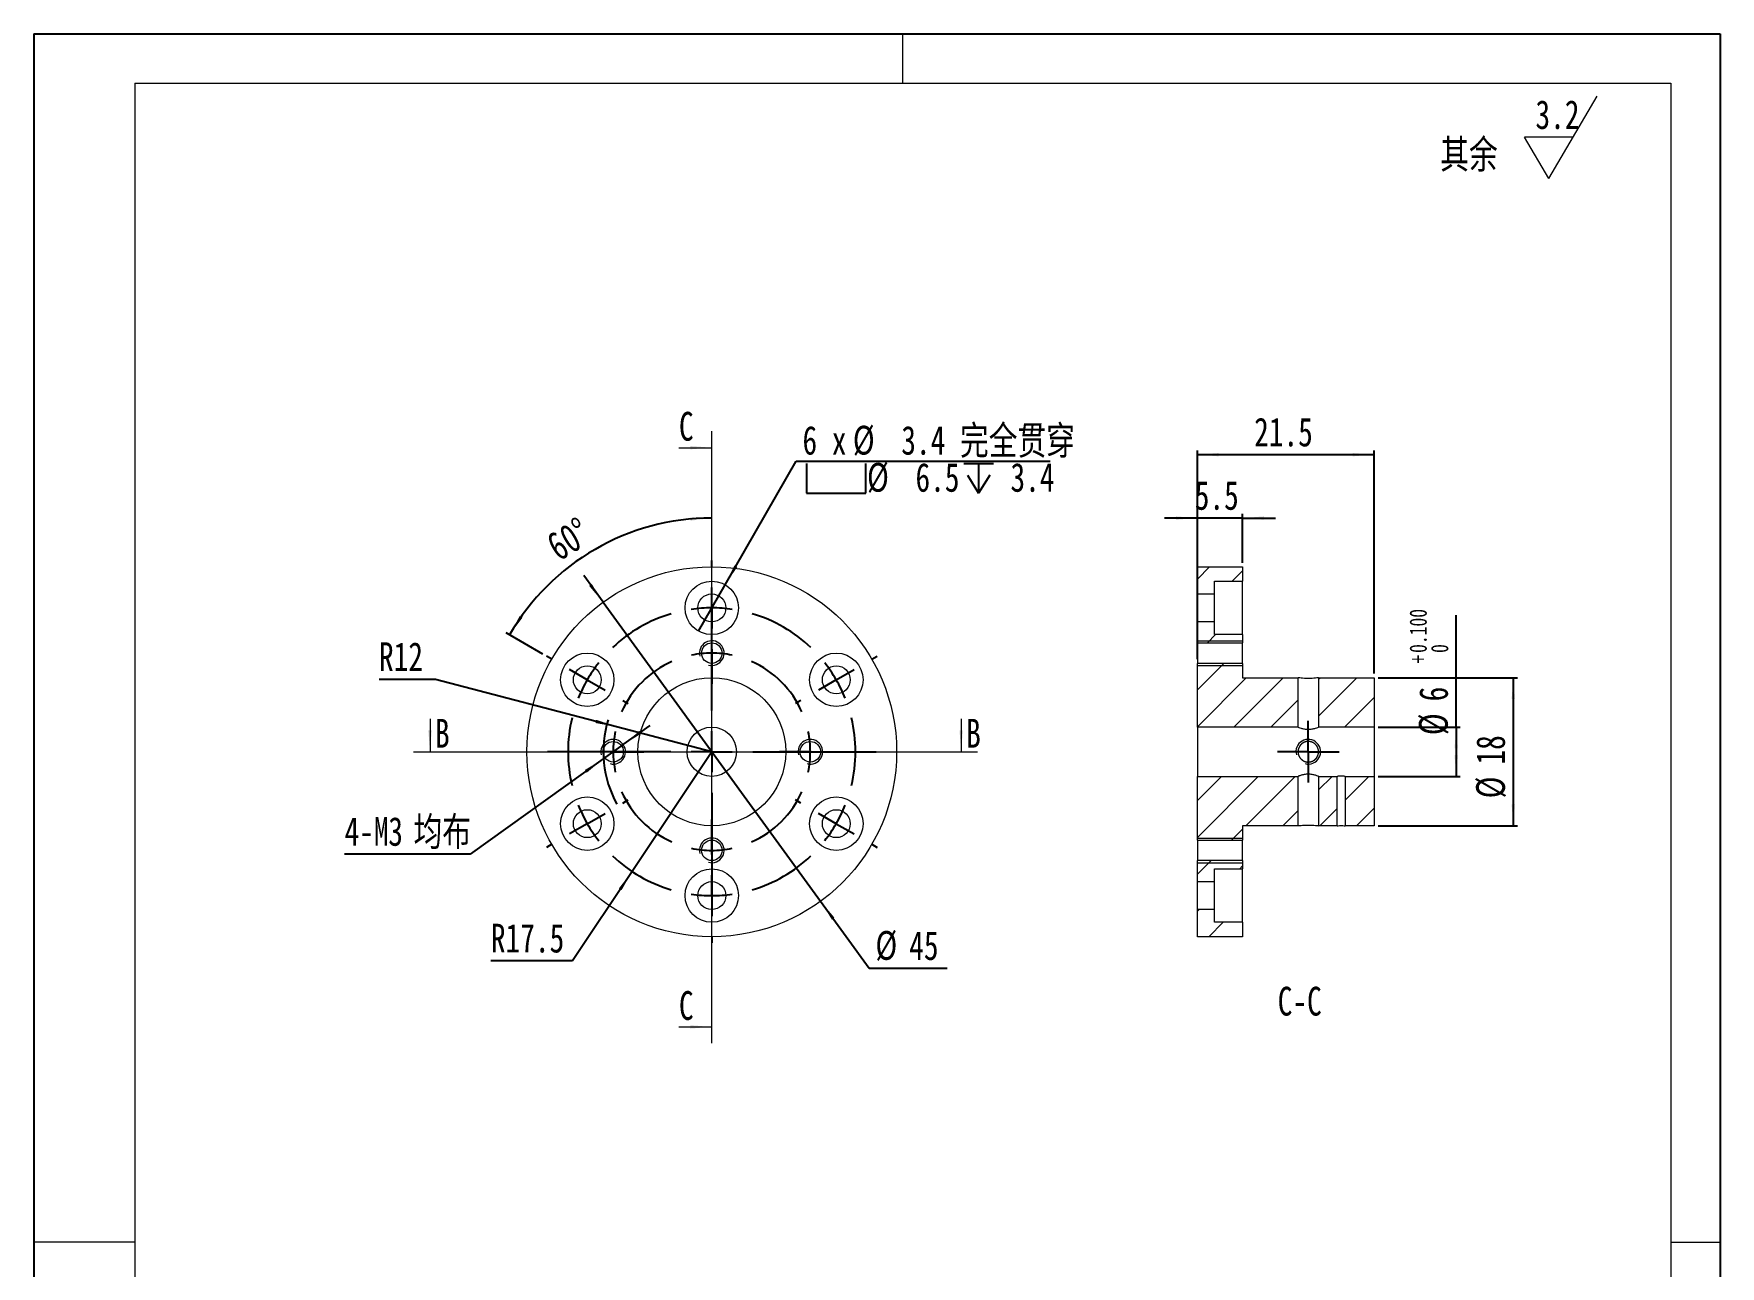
# Model space of a CAD drawing. Header units: millimetres. Extents: x 2 to 208, y 2 to 296.
# Drawn here: x 2.5 to 207.8, y 145.9 to 295.8 of the extents above; entities that cross this region are included whole.
import ezdxf

# ---------------------------------------------------------------- set-up
doc = ezdxf.new("R2010")
doc.units = ezdxf.units.MM
doc.linetypes.add('SLD-实线', pattern=[0])
doc.layers.add('图框', color=7, linetype='SLD-实线')
doc.layers.add('标注层', color=96, linetype='SLD-实线')
doc.layers.add('粗实线', color=7, linetype='SLD-实线', lineweight=15)
doc.styles.add('SLDTEXTSTYLE0', font='HYSWLONGFANGSONG.TTF', dxfattribs={"bigfont": 'bigfont'})
doc.styles.add('SLDTEXTSTYLE3', font='HYSWLONGFANGSONG.TTF')
doc.dimstyles.new('SLDDIMSTYLE0', dxfattribs={"dimtxt": 3.5, "dimasz": 2.6, "dimexe": 0, "dimexo": 0.0625, "dimgap": 0.875, "dimtad": 1, "dimdec": 4, "dimzin": 12, "dimdsep": 46, "dimtxsty": 'SLDTEXTSTYLE3', "dimsah": 1, "dimcen": 0.09, "dimazin": 3, "dimtfac": 1, "dimtofl": 0, "dimtmove": 0, "dimatfit": 3, "dimfxl": 0, "dimfrac": 2, "dimtolj": 1, "dimtzin": 12, "dimarcsym": 0})
doc.dimstyles.new('SLDDIMSTYLE1', dxfattribs={"dimtxt": 3.5, "dimasz": 2.6, "dimexe": 0, "dimexo": 0.0625, "dimgap": 0.875, "dimtad": 0, "dimtih": 1, "dimtoh": 1, "dimdec": 0, "dimrnd": 1e-09, "dimzin": 12, "dimdsep": 46, "dimtxsty": 'SLDTEXTSTYLE3', "dimblk1": 'NONE', "dimsah": 1, "dimcen": 0, "dimadec": 0, "dimazin": 3, "dimtfac": 1, "dimtdec": 3, "dimtmove": 0, "dimatfit": 3, "dimldrblk": 'NONE', "dimfxl": 0, "dimfrac": 2, "dimtolj": 1, "dimtzin": 12, "dimarcsym": 0})
doc.dimstyles.new('SLDDIMSTYLE2', dxfattribs={"dimtxt": 3.5, "dimasz": 2.6, "dimexe": 0, "dimexo": 0.0625, "dimgap": 0.875, "dimtad": 0, "dimtih": 1, "dimtoh": 1, "dimdec": 3, "dimrnd": 1e-09, "dimzin": 12, "dimdsep": 46, "dimtxsty": 'SLDTEXTSTYLE3', "dimsah": 1, "dimcen": 0, "dimadec": 0, "dimazin": 3, "dimtfac": 1, "dimtdec": 3, "dimtmove": 0, "dimatfit": 3, "dimfxl": 0, "dimfrac": 2, "dimtolj": 1, "dimtzin": 12, "dimarcsym": 0})
doc.dimstyles.new('SLDDIMSTYLE3', dxfattribs={"dimtxt": 3.5, "dimasz": 2.6, "dimexe": 0, "dimexo": 0.0625, "dimgap": 0.875, "dimtad": 0, "dimtih": 1, "dimtoh": 1, "dimdec": 3, "dimrnd": 1e-09, "dimzin": 12, "dimdsep": 46, "dimtxsty": 'SLDTEXTSTYLE3', "dimsah": 1, "dimcen": 0, "dimadec": 0, "dimazin": 3, "dimtfac": 1, "dimtdec": 3, "dimtofl": 0, "dimtmove": 0, "dimatfit": 3, "dimfxl": 0, "dimfrac": 2, "dimtolj": 1, "dimtzin": 12, "dimarcsym": 0})
doc.dimstyles.new('SLDDIMSTYLE4', dxfattribs={"dimtxt": 3.5, "dimasz": 2.6, "dimexe": 0, "dimexo": 0.0625, "dimgap": 0.875, "dimtad": 0, "dimtih": 1, "dimtoh": 1, "dimdec": 3, "dimrnd": 1e-09, "dimzin": 12, "dimdsep": 46, "dimtxsty": 'SLDTEXTSTYLE3', "dimsah": 1, "dimcen": 0, "dimadec": 0, "dimazin": 3, "dimtfac": 1, "dimtdec": 3, "dimtmove": 0, "dimatfit": 3, "dimfxl": 0, "dimfrac": 2, "dimtolj": 1, "dimtzin": 12, "dimarcsym": 0})
doc.dimstyles.new('SLDDIMSTYLE5', dxfattribs={"dimtxt": 3.5, "dimasz": 2.6, "dimexe": 0, "dimexo": 0.0625, "dimgap": 0.875, "dimtad": 1, "dimdec": 3, "dimrnd": 1e-09, "dimzin": 12, "dimdsep": 46, "dimtxsty": 'SLDTEXTSTYLE3', "dimsah": 1, "dimcen": 0.09, "dimadec": 0, "dimazin": 3, "dimtfac": 1, "dimtdec": 3, "dimtmove": 0, "dimatfit": 0, "dimfxl": 0, "dimfrac": 2, "dimtolj": 1, "dimtzin": 12, "dimarcsym": 0})
doc.dimstyles.new('SLDDIMSTYLE6', dxfattribs={"dimtxt": 3.5, "dimasz": 2.6, "dimexe": 0, "dimexo": 0.0625, "dimgap": 0.875, "dimtad": 1, "dimdec": 3, "dimrnd": 1e-09, "dimzin": 12, "dimdsep": 46, "dimtxsty": 'SLDTEXTSTYLE3', "dimsah": 1, "dimcen": 0.09, "dimadec": 0, "dimazin": 3, "dimtfac": 1, "dimtdec": 3, "dimtofl": 0, "dimtmove": 0, "dimatfit": 3, "dimfxl": 0, "dimfrac": 2, "dimtolj": 1, "dimtzin": 12, "dimarcsym": 0})
doc.dimstyles.new('SLDDIMSTYLE7', dxfattribs={"dimtxt": 3.5, "dimasz": 2.6, "dimexe": 0, "dimexo": 0.0625, "dimgap": 0.875, "dimtad": 1, "dimdec": 3, "dimrnd": 1e-09, "dimzin": 12, "dimdsep": 46, "dimtxsty": 'SLDTEXTSTYLE3', "dimsah": 1, "dimcen": 0.09, "dimadec": 0, "dimazin": 3, "dimtol": 1, "dimtp": 0.1, "dimtfac": 1, "dimtdec": 3, "dimtmove": 0, "dimatfit": 0, "dimfxl": 0, "dimfrac": 2, "dimtolj": 1, "dimtzin": 0, "dimarcsym": 0})

# ---------------------------------------------------------------- blocks, each defined once
blk = doc.blocks.new('SW_SFSYMBOL_0')
at = {"color": 0, "linetype": 'SLD-实线', "lineweight": 0}
for p, q in [((1.62, -5), (7.52, 5)), ((1.62, -5), (-1.33, 0)), ((4.57, 0), (-1.33, 0))]:
    blk.add_line(p, q, dxfattribs=at)
at = {"color": 0, "linetype": 'Continuous', "lineweight": 0, "insert": (0, 4.51), "char_height": 3.5, "attachment_point": 1, "style": 'SLDTEXTSTYLE3'}
blk.add_mtext('3.2', dxfattribs=at)
blk = doc.blocks.new('_D')
at = {"layer": '标注层'}
blk.add_line((64.47, 220.33), (59.99, 222.91), dxfattribs=at)
blk.add_arc((85.04, 208.45), 28.43, 90, 150, dxfattribs=at)
for points in [[(85.04, 236.88), (82.43, 236.96), (82.45, 236.56)], [(60.42, 222.66), (61.99, 224.75), (61.65, 224.96)]]:
    blk.add_solid(points, dxfattribs=at)
at = {"layer": '标注层', "insert": (64.59, 234.55, 0.1), "char_height": 3.5, "attachment_point": 1, "rotation": 31.4499, "style": 'SLDTEXTSTYLE3'}
blk.add_mtext('60°', dxfattribs=at)
blk = doc.blocks.new('SW_SYMBOL_HOLE_SPOT')
at = {"layer": '标注层', "color": 0}
for p, q in [((0, 875), (0, 75)), ((1600, 75), (1600, 875)), ((0, 75), (1600, 75))]:
    blk.add_line(p, q, dxfattribs=at)
blk = doc.blocks.new('SW_SYMBOL_HOLE_DEPTH')
at = {"layer": '标注层', "color": 0}
for p, q in [((0, 875), (800, 875)), ((100, 555), (400, 75)), ((400, 875), (400, 75)), ((700, 555), (400, 75))]:
    blk.add_line(p, q, dxfattribs=at)
blk = doc.blocks.new('_D_1')
at = {"layer": '标注层'}
for p, q in [((86.66, 228.77), (95.33, 243.8)), ((95.33, 243.8), (126.23, 243.8)), ((83.42, 223.13), (86.66, 228.77))]:
    blk.add_line(p, q, dxfattribs=at)
blk.add_solid([(86.66, 228.77), (88.14, 230.92), (87.79, 231.12)], dxfattribs=at)
at = {"layer": '标注层', "xscale": 0.004511737089201878, "yscale": 0.004511737089201878, "zscale": 0.004511737089201878}
for name, p in [('SW_SYMBOL_HOLE_SPOT', (96.57, 239.58)), ('SW_SYMBOL_HOLE_DEPTH', (115.71, 239.58))]:
    blk.add_blockref(name, p, dxfattribs=at)
at = {"layer": '标注层', "char_height": 3.5, "attachment_point": 1}
for s, insert, style in [(' 3.4 \\M+18AAE\\M+19153贯\\M+190FA', (106.32, 248.09, -10.65), 'SLDTEXTSTYLE0'), ('6 x ', (96.08, 248.09, -10.65), 'SLDTEXTSTYLE3'), ('%%c', (102.21, 248.11, -10.65), 'SLDTEXTSTYLE3'), ('%%c', (103.94, 243.59, -10.65), 'SLDTEXTSTYLE3'), (' 6.5 ', (108.05, 243.58, -10.65), 'SLDTEXTSTYLE3'), (' 3.4', (119.61, 243.58, -10.65), 'SLDTEXTSTYLE3')]:
    blk.add_mtext(s, dxfattribs=dict(at, insert=insert, style=style))
blk = doc.blocks.new('_NONE')
blk = doc.blocks.new('_D_2')
at = {"layer": '标注层'}
for p, q in [((74.26, 209.32), (77.52, 211.65)), ((71.82, 207.58), (55.61, 195.99)), ((74.26, 209.32), (71.82, 207.58)), ((55.61, 195.99), (40.34, 195.99))]:
    blk.add_line(p, q, dxfattribs=at)
for points in [[(74.26, 209.32), (76.49, 210.67), (76.26, 211)], [(71.82, 207.58), (69.59, 206.23), (69.82, 205.9)]]:
    blk.add_solid(points, dxfattribs=at)
at = {"layer": '标注层', "char_height": 3.5, "attachment_point": 1}
for s, insert, style in [('4-M', (40.34, 200.51, -10.65), 'SLDTEXTSTYLE3'), ('3', (45.66, 200.51, -10.65), 'SLDTEXTSTYLE3'), ('\\M+18BCF\\M+1957A', (48.73, 200.51, -10.65), 'SLDTEXTSTYLE0')]:
    blk.add_mtext(s, dxfattribs=dict(at, insert=insert, style=style))
blk = doc.blocks.new('_D_3')
at = {"layer": '标注层'}
for p, q in [((51.42, 217.25), (44.53, 217.25)), ((73.43, 211.49), (51.42, 217.25)), ((85.04, 208.45), (73.43, 211.49))]:
    blk.add_line(p, q, dxfattribs=at)
blk.add_arc((85.04, 208.45), 13.2, 162.9407, 208.8457, dxfattribs=at)
blk.add_solid([(73.43, 211.49), (70.97, 212.34), (70.87, 211.95)], dxfattribs=at)
at = {"layer": '标注层', "insert": (44.53, 221.77, -10.65), "char_height": 3.5, "attachment_point": 1, "style": 'SLDTEXTSTYLE3'}
blk.add_mtext('R12', dxfattribs=at)
blk = doc.blocks.new('_D_4')
at = {"layer": '标注层'}
for p, q in [((85.04, 208.45), (75.34, 193.89)), ((75.34, 193.89), (68.09, 183.02)), ((68.09, 183.02), (58.15, 183.02))]:
    blk.add_line(p, q, dxfattribs=at)
blk.add_solid([(75.34, 193.89), (73.73, 191.83), (74.06, 191.61)], dxfattribs=at)
at = {"layer": '标注层', "insert": (58.15, 187.53, -10.65), "char_height": 3.5, "attachment_point": 1, "style": 'SLDTEXTSTYLE3'}
blk.add_mtext('R17.5', dxfattribs=at)
blk = doc.blocks.new('_D_5')
at = {"layer": '标注层'}
for p, q in [((71.8, 226.64), (69.45, 229.88)), ((71.8, 226.64), (98.28, 190.26)), ((98.28, 190.26), (104.21, 182.11)), ((104.21, 182.11), (113.68, 182.11))]:
    blk.add_line(p, q, dxfattribs=at)
for points in [[(71.8, 226.64), (70.43, 228.86), (70.11, 228.63)], [(98.28, 190.26), (99.65, 188.04), (99.97, 188.27)]]:
    blk.add_solid(points, dxfattribs=at)
at = {"layer": '标注层', "char_height": 3.5, "attachment_point": 1, "style": 'SLDTEXTSTYLE3'}
for s, insert in [('%%c', (104.96, 186.64, -10.65)), ('45', (109.07, 186.62, -10.65))]:
    blk.add_mtext(s, dxfattribs=dict(at, insert=insert))
blk = doc.blocks.new('SW_CENTERMARKSYMBOL_0')
at = {"layer": '标注层', "color": 0}
for p, q in [((-15.16, 13.75), (-15.16, 14.5)), ((-15.16, -3.75), (-15.16, 11.25)), ((-15.16, 8.75), (-15.16, 11.25)), ((-15.16, 8.75), (-15.16, 6.25)), ((-15.16, 5.75), (-15.16, 7)), ((-15.16, 3.25), (-15.16, 5.75)), ((-34.64, 2.5), (-35.29, 2.88)), ((-15.16, 3.75), (-15.16, 3)), ((-15.16, 3.25), (-15.16, 0.75)), ((4.33, 2.5), (4.98, 2.88)), ((-30.31, 0), (-32.48, 1.25)), ((-30.31, 0), (-28.15, -1.25)), ((-15.16, 0.75), (-15.16, -0.5)), ((0, 0), (-2.17, -1.25)), ((0, 0), (2.17, 1.25)), ((-25.98, -2.5), (-25.33, -2.87)), ((-4.33, -2.5), (-4.98, -2.87)), ((-15.16, -8.75), (-15.16, -6.25)), ((-20.16, -8.75), (-35.16, -8.75)), ((-29.66, -8.75), (-30.91, -8.75)), ((-27.16, -8.75), (-29.66, -8.75)), ((-27.16, -8.75), (-24.66, -8.75)), ((-24.66, -8.75), (-23.41, -8.75)), ((-15.16, -8.75), (-17.66, -8.75)), ((-15.16, -8.75), (-15.16, -11.25)), ((-15.16, -8.75), (-12.66, -8.75)), ((-10.16, -8.75), (4.84, -8.75)), ((-5.66, -8.75), (-6.91, -8.75)), ((-3.16, -8.75), (-5.66, -8.75)), ((-3.16, -8.75), (-0.66, -8.75)), ((-0.66, -8.75), (0.59, -8.75)), ((-15.16, -13.75), (-15.16, -28.75)), ((-30.31, -17.5), (-28.15, -16.25)), ((-25.98, -15), (-25.33, -14.62)), ((-4.33, -15), (-4.98, -14.62)), ((0, -17.5), (-2.17, -16.25)), ((-30.31, -17.5), (-32.48, -18.75)), ((-15.16, -18.25), (-15.16, -17)), ((-15.16, -20.75), (-15.16, -18.25)), ((0, -17.5), (2.17, -18.75)), ((-34.64, -20), (-35.29, -20.38)), ((-15.16, -21.25), (-15.16, -20.5)), ((4.33, -20), (4.98, -20.38)), ((-15.16, -20.75), (-15.16, -23.25)), ((-15.16, -23.25), (-15.16, -24.5)), ((-15.16, -26.25), (-15.16, -23.75)), ((-15.16, -26.25), (-15.16, -28.75)), ((-15.16, -31.25), (-15.16, -32))]:
    blk.add_line(p, q, dxfattribs=at)
for radius, start, end in [(17.5, 90, 98.1851), (17.5, 81.8149, 90), (17.5, 106.3702, 133.6298), (17.5, 46.3702, 73.6298), (17.5, 141.8149, 150), (12, 113.8732, 156.1268), (12, 90, 101.9366), (12, 78.0634, 90), (12, 23.8732, 66.1268), (17.5, 30, 38.1851), (17.5, 150, 158.1851), (17.5, 21.8149, 30), (17.5, 166.3702, 193.6298), (17.5, 346.3702, 13.6298), (12, 168.0634, 180), (12, 0, 11.9366), (12, 180, 191.9366), (12, 348.0634, 0), (12, 203.8732, 246.1268), (12, 293.8732, 336.1268), (17.5, 201.8149, 210), (17.5, 330, 338.1851), (17.5, 210, 218.1851), (17.5, 321.8149, 330), (12, 258.0634, 270), (12, 270, 281.9366), (17.5, 226.3702, 253.6298), (17.5, 286.3702, 313.6298), (17.5, 261.8149, 270), (17.5, 270, 278.1851)]:
    blk.add_arc((-15.16, -8.75), radius, start, end, dxfattribs=at)
blk = doc.blocks.new('_D_10')
at = {"layer": '标注层'}
for p, q in [((144.15, 219.7), (144.15, 245.09)), ((165.65, 244.59), (144.15, 244.59)), ((165.65, 217.95), (165.65, 245.09))]:
    blk.add_line(p, q, dxfattribs=at)
for points in [[(144.15, 244.59), (146.75, 244.39), (146.75, 244.79)], [(165.65, 244.59), (163.05, 244.79), (163.05, 244.39)]]:
    blk.add_solid(points, dxfattribs=at)
at = {"layer": '标注层', "insert": (151.06, 249.1, 11.31), "char_height": 3.5, "attachment_point": 1, "style": 'SLDTEXTSTYLE3'}
blk.add_mtext('21.5', dxfattribs=at)
blk = doc.blocks.new('_D_11')
at = {"layer": '标注层'}
for p, q in [((144.15, 236.88), (140.15, 236.88)), ((144.15, 231.45), (144.15, 237.38)), ((149.65, 236.88), (144.15, 236.88)), ((149.65, 231.45), (149.65, 237.38)), ((149.65, 236.88), (153.65, 236.88))]:
    blk.add_line(p, q, dxfattribs=at)
for points in [[(144.15, 236.88), (141.55, 237.08), (141.55, 236.68)], [(149.65, 236.88), (152.25, 236.68), (152.25, 237.08)]]:
    blk.add_solid(points, dxfattribs=at)
at = {"layer": '标注层', "insert": (143.83, 241.39, 11.31), "char_height": 3.5, "attachment_point": 1, "style": 'SLDTEXTSTYLE3'}
blk.add_mtext('5.5', dxfattribs=at)
blk = doc.blocks.new('_D_12')
at = {"layer": '标注层'}
for p, q in [((166.15, 217.45), (183.1, 217.45)), ((182.6, 217.45), (182.6, 199.45)), ((166.15, 199.45), (183.1, 199.45))]:
    blk.add_line(p, q, dxfattribs=at)
for points in [[(182.6, 217.45), (182.4, 214.85), (182.8, 214.85)], [(182.6, 199.45), (182.8, 202.05), (182.4, 202.05)]]:
    blk.add_solid(points, dxfattribs=at)
at = {"layer": '标注层', "char_height": 3.5, "attachment_point": 1, "rotation": 90, "style": 'SLDTEXTSTYLE3'}
for s, insert in [('18', (178.09, 206.89, 11.31)), ('%%c', (178.08, 202.78, 11.31))]:
    blk.add_mtext(s, dxfattribs=dict(at, insert=insert))
blk = doc.blocks.new('_D_13')
at = {"layer": '标注层'}
for p, q in [((175.65, 211.45), (175.65, 225.07)), ((166.15, 211.45), (176.15, 211.45)), ((175.65, 211.45), (175.65, 205.45)), ((166.15, 205.45), (176.15, 205.45))]:
    blk.add_line(p, q, dxfattribs=at)
for points in [[(175.65, 211.45), (175.45, 208.85), (175.85, 208.85)], [(175.65, 205.45), (175.85, 208.05), (175.45, 208.05)]]:
    blk.add_solid(points, dxfattribs=at)
at = {"layer": '标注层', "attachment_point": 1, "rotation": 90, "style": 'SLDTEXTSTYLE3'}
for s, insert, char_height in [('0.100', (169.97, 220.47, 11.31), 2.1), ('+', (169.97, 219.18, 11.31), 2.1), ('0', (172.59, 220.47, 11.31), 2.1), ('6', (171.14, 214.58, 11.31), 3.5), ('%%c', (171.12, 210.47, 11.31), 3.5)]:
    blk.add_mtext(s, dxfattribs=dict(at, insert=insert, char_height=char_height))
blk = doc.blocks.new('SW_CENTERMARKSYMBOL_3')
at = {"layer": '标注层', "color": 0}
for p, q in [((0, 2.5), (0, 3.75)), ((0, 0), (0, 2.5)), ((-2.5, 0), (-3.75, 0)), ((0, 0), (-2.5, 0)), ((0, 0), (0, -2.5)), ((0, 0), (2.5, 0)), ((2.5, 0), (3.75, 0)), ((0, -2.5), (0, -3.75))]:
    blk.add_line(p, q, dxfattribs=at)

msp = doc.modelspace()

# ---------------------------------------------------------------- hatches: boundary and pattern name
at = {"linetype": 'SLD-实线', "lineweight": 0}
h = msp.add_hatch(dxfattribs=at)
h.set_pattern_fill('ANSI31', style=0)
h.paths.add_polyline_path([(149.64934, 230.95004), (144.14934, 230.95004), (144.14934, 227.65004), (146.24934, 227.65004), (146.24934, 229.20004), (149.64934, 229.20004)], flags=0)
h = msp.add_hatch(dxfattribs=at)
h.set_pattern_fill('ANSI31', style=0)
h.paths.add_polyline_path([(146.24934, 222.70004), (146.24934, 224.25004), (144.14934, 224.25004), (144.14934, 221.70004), (149.64934, 221.70004), (149.64934, 222.70004)], flags=0)
h = msp.add_hatch(dxfattribs=at)
h.set_pattern_fill('ANSI31', style=0)
h.paths.add_polyline_path([(156.39934, 217.45004), (149.64934, 217.45004), (149.64934, 219.20004), (144.14934, 219.20004), (144.14934, 211.45004), (156.39934, 211.45004)], flags=0)
h = msp.add_hatch(dxfattribs=at)
h.set_pattern_fill('ANSI31', style=0)
h.paths.add_polyline_path([(165.64934, 217.45004), (158.89934, 217.45004), (158.89934, 211.45004), (165.64934, 211.45004)], flags=0)
h = msp.add_hatch(dxfattribs=at)
h.set_pattern_fill('ANSI31', style=0)
h.paths.add_polyline_path([(149.64934, 199.45004), (156.39934, 199.45004), (156.39934, 205.45004), (144.14934, 205.45004), (144.14934, 197.70004), (149.64934, 197.70004)], flags=0)
h = msp.add_hatch(dxfattribs=at)
h.set_pattern_fill('ANSI31', style=0)
h.paths.add_polyline_path([(161.14934, 205.45004), (158.89934, 205.45004), (158.89934, 199.45004), (161.14934, 199.45004)], flags=0)
h = msp.add_hatch(dxfattribs=at)
h.set_pattern_fill('ANSI31', style=0)
h.paths.add_polyline_path([(162.14934, 199.45004), (165.64934, 199.45004), (165.64934, 205.45004), (162.14934, 205.45004)], flags=0)
h = msp.add_hatch(dxfattribs=at)
h.set_pattern_fill('ANSI31', style=0)
h.paths.add_polyline_path([(144.14934, 195.20004), (144.14934, 192.65004), (146.24934, 192.65004), (146.24934, 194.20004), (149.64934, 194.20004), (149.64934, 195.20004)], flags=0)
h = msp.add_hatch(dxfattribs=at)
h.set_pattern_fill('ANSI31', style=0)
h.paths.add_polyline_path([(144.14934, 185.95004), (149.64934, 185.95004), (149.64934, 187.70004), (146.24934, 187.70004), (146.24934, 189.25004), (144.14934, 189.25004)], flags=0)

# ---------------------------------------------------------------- linework, layer by layer
at = {"color": 7, "linetype": 'SLD-实线', "lineweight": 0}
for p, q in [((85.04061, 172.97689), (85.04061, 247.44366)), ((81.04061, 245.44366), (85.04061, 245.44366)), ((144.14934, 221.95004), (149.64934, 221.95004)), ((144.14934, 218.95004), (149.64934, 218.95004)), ((50.73733, 212.45004), (50.73733, 208.45004)), ((115.39206, 212.45004), (115.39206, 208.45004)), ((48.73733, 208.45004), (117.39206, 208.45004)), ((144.14934, 197.95004), (149.64934, 197.95004)), ((144.14934, 194.95004), (149.64934, 194.95004)), ((81.04061, 174.97689), (85.04061, 174.97689))]:
    msp.add_line(p, q, dxfattribs=at)
at = {"color": 7, "linetype": 'SLD-实线', "lineweight": 15}
for p, q in [((144.14934, 230.95004), (149.64934, 230.95004)), ((144.14934, 227.65004), (144.14934, 230.95004)), ((149.64934, 230.95004), (149.64934, 229.20004)), ((146.24934, 229.20004), (149.64934, 229.20004)), ((146.24934, 227.65004), (146.24934, 229.20004)), ((149.64934, 222.70004), (149.64934, 229.20004)), ((144.14934, 227.65004), (146.24934, 227.65004)), ((144.14934, 224.25004), (144.14934, 227.65004)), ((146.24934, 224.25004), (146.24934, 227.65004)), ((146.24934, 224.25004), (144.14934, 224.25004)), ((144.14934, 221.70004), (144.14934, 224.25004)), ((146.24934, 222.70004), (146.24934, 224.25004)), ((149.64934, 222.70004), (146.24934, 222.70004)), ((149.64934, 222.70004), (149.64934, 221.70004)), ((144.14934, 221.70004), (149.64934, 221.70004)), ((144.14934, 221.70004), (144.14934, 219.20004)), ((149.64934, 219.20004), (149.64934, 221.70004)), ((149.64934, 219.20004), (144.14934, 219.20004)), ((144.14934, 211.45004), (144.14934, 219.20004)), ((149.64934, 219.20004), (149.64934, 217.45004)), ((149.64934, 217.45004), (156.39934, 217.45004)), ((156.39934, 211.45004), (156.39934, 217.45004)), ((158.89934, 217.45004), (158.89934, 211.45004)), ((158.89934, 217.45004), (165.64934, 217.45004)), ((165.64934, 217.45004), (165.64934, 211.45004)), ((144.14934, 211.45004), (144.14934, 205.45004)), ((156.39934, 211.45004), (144.14934, 211.45004)), ((165.64934, 211.45004), (158.89934, 211.45004)), ((165.64934, 211.45004), (165.64934, 205.45004)), ((144.14934, 205.45004), (156.39934, 205.45004)), ((144.14934, 197.70004), (144.14934, 205.45004)), ((156.39934, 199.45004), (156.39934, 205.45004)), ((158.89934, 205.45004), (161.14934, 205.45004)), ((158.89934, 205.45004), (158.89934, 199.45004)), ((161.14934, 199.45004), (161.14934, 205.45004)), ((162.14934, 205.45004), (165.64934, 205.45004)), ((162.14934, 205.45004), (162.14934, 199.45004)), ((165.64934, 205.45004), (165.64934, 199.45004)), ((156.39934, 199.45004), (149.64934, 199.45004)), ((149.64934, 199.45004), (149.64934, 197.70004)), ((161.14934, 199.45004), (158.89934, 199.45004)), ((165.64934, 199.45004), (162.14934, 199.45004)), ((144.14934, 197.70004), (144.14934, 195.20004)), ((144.14934, 197.70004), (149.64934, 197.70004)), ((149.64934, 195.20004), (149.64934, 197.70004)), ((149.64934, 195.20004), (144.14934, 195.20004)), ((144.14934, 192.65004), (144.14934, 195.20004)), ((149.64934, 195.20004), (149.64934, 194.20004)), ((146.24934, 194.20004), (149.64934, 194.20004)), ((146.24934, 192.65004), (146.24934, 194.20004)), ((149.64934, 187.70004), (149.64934, 194.20004)), ((144.14934, 192.65004), (146.24934, 192.65004)), ((144.14934, 189.25004), (144.14934, 192.65004)), ((146.24934, 189.25004), (146.24934, 192.65004)), ((146.24934, 189.25004), (144.14934, 189.25004)), ((144.14934, 185.95004), (144.14934, 189.25004)), ((146.24934, 187.70004), (146.24934, 189.25004)), ((149.64934, 187.70004), (146.24934, 187.70004)), ((149.64934, 187.70004), (149.64934, 185.95004)), ((149.64934, 185.95004), (144.14934, 185.95004))]:
    msp.add_line(p, q, dxfattribs=at)
for centre, radius in [((85.04061, 208.45004), 22.5), ((85.04061, 225.95004), 3.25), ((85.04061, 225.95004), 1.7), ((69.88517, 217.20004), 3.25), ((85.04061, 220.45004), 1.25), ((100.19606, 217.20004), 3.25), ((69.88517, 217.20004), 1.7), ((100.19606, 217.20004), 1.7), ((85.04061, 208.45004), 9), ((73.04061, 208.45004), 1.25), ((85.04061, 208.45004), 3), ((97.04061, 208.45004), 1.25), ((69.88517, 199.70004), 3.25), ((69.88517, 199.70004), 1.7), ((100.19606, 199.70004), 3.25), ((100.19606, 199.70004), 1.7), ((85.04061, 196.45004), 1.25), ((85.04061, 190.95004), 3.25), ((85.04061, 190.95004), 1.7)]:
    msp.add_circle(centre, radius, dxfattribs=at)
at = {"color": 7, "linetype": 'SLD-实线', "lineweight": 0}
for centre in [(85.04061, 220.45004), (73.04061, 208.45004), (97.04061, 208.45004), (157.64934, 208.45004), (157.64934, 208.45004), (85.04061, 196.45004)]:
    msp.add_arc(centre, 1.5, 255, 195, dxfattribs=at)
at = {"color": 7, "linetype": 'SLD-实线', "lineweight": 15}
for points, knots in [([(158.89934, 217.45004), (158.89934, 217.45004), (158.8667, 217.44535), (158.74112, 217.42922), (158.64823, 217.41788), (158.41784, 217.39515), (158.27851, 217.38373), (157.97773, 217.3676), (157.81308, 217.36282), (157.56816, 217.36281), (157.48522, 217.36396), (157.32482, 217.36836), (157.24685, 217.37157), (157.01965, 217.38375), (156.88208, 217.39502), (156.64895, 217.41803), (156.55727, 217.42925), (156.46321, 217.44134), (156.43955, 217.44453), (156.40752, 217.44889), (156.39934, 217.45004), (156.39934, 217.45004)], [0, 0, 0, 0, 0.125, 0.125, 0.25, 0.25, 0.375, 0.375, 0.5, 0.5, 0.5625, 0.5625, 0.625, 0.625, 0.75, 0.75, 0.875, 0.875, 0.9375, 0.9375, 1, 1, 1, 1]), ([(157.48213, 207.20004), (157.73294, 207.20004), (157.81493, 207.20834), (157.97589, 207.24066), (158.05569, 207.26511), (158.28186, 207.35958), (158.41904, 207.45204), (158.64687, 207.67974), (158.73967, 207.81747), (158.86527, 208.11767), (158.89914, 208.28331), (158.89943, 208.53122), (158.89113, 208.61502), (158.85882, 208.77626), (158.83482, 208.85492), (158.73953, 209.08347), (158.64734, 209.21984), (158.41883, 209.44828), (158.28138, 209.54064), (157.98164, 209.66596), (157.81551, 209.69983), (157.48632, 209.70025), (157.32043, 209.66707), (157.01786, 209.54118), (156.88117, 209.44948), (156.70853, 209.27708), (156.65729, 209.21482), (156.56701, 209.0806), (156.52764, 209.00771), (156.46455, 208.85682), (156.44053, 208.77878), (156.40784, 208.61729), (156.3994, 208.53345), (156.39921, 208.28612), (156.43269, 208.11994), (156.55839, 207.81835), (156.65062, 207.68101), (156.88014, 207.45145), (157.0153, 207.36021), (157.31984, 207.23301), (157.48213, 207.20004), (157.73294, 207.20004)], [-0.0625, -0.0625, 0, 0, 0.03125, 0.03125, 0.0625, 0.0625, 0.125, 0.125, 0.1875, 0.1875, 0.25, 0.25, 0.28125, 0.28125, 0.3125, 0.3125, 0.375, 0.375, 0.4375, 0.4375, 0.5, 0.5, 0.5625, 0.5625, 0.625, 0.625, 0.65625, 0.65625, 0.6875, 0.6875, 0.71875, 0.71875, 0.75, 0.75, 0.8125, 0.8125, 0.875, 0.875, 0.9375, 0.9375, 1, 1, 1.03125, 1.03125]), ([(156.39934, 211.45004), (156.39934, 211.45004), (156.43268, 211.43573), (156.55909, 211.38649), (156.65111, 211.3521), (156.82376, 211.29891), (156.88604, 211.28128), (157.02017, 211.2481), (157.09295, 211.23241), (157.24358, 211.20624), (157.32149, 211.19568), (157.48279, 211.18112), (157.56662, 211.17723), (157.81382, 211.1772), (157.9798, 211.19316), (158.28091, 211.24546), (158.41791, 211.28134), (158.64756, 211.35211), (158.73897, 211.38625), (158.86636, 211.43588), (158.89934, 211.45004), (158.89934, 211.45004)], [0, 0, 0, 0, 0.125, 0.125, 0.25, 0.25, 0.3125, 0.3125, 0.375, 0.375, 0.4375, 0.4375, 0.5, 0.5, 0.625, 0.625, 0.75, 0.75, 0.875, 0.875, 1, 1, 1, 1]), ([(158.89934, 205.45004), (158.89934, 205.45004), (158.89093, 205.45357), (158.85845, 205.46688), (158.83436, 205.47667), (158.73884, 205.51387), (158.64651, 205.54831), (158.41781, 205.61875), (158.28027, 205.65473), (157.98043, 205.70681), (157.81428, 205.72284), (157.48512, 205.72288), (157.3193, 205.707), (157.01687, 205.65445), (156.88028, 205.61861), (156.70783, 205.56544), (156.65665, 205.54812), (156.56649, 205.51605), (156.52718, 205.50116), (156.46422, 205.47663), (156.44027, 205.4669), (156.40771, 205.45355), (156.39934, 205.45004), (156.39934, 205.45004)], [0, 0, 0, 0, 0.0625, 0.0625, 0.125, 0.125, 0.25, 0.25, 0.375, 0.375, 0.5, 0.5, 0.625, 0.625, 0.75, 0.75, 0.8125, 0.8125, 0.875, 0.875, 0.9375, 0.9375, 1, 1, 1, 1]), ([(162.14934, 205.45004), (162.14934, 205.45004), (162.09491, 205.46003), (161.91088, 205.48187), (161.78134, 205.49202), (161.51664, 205.49198), (161.38751, 205.48184), (161.20353, 205.45999), (161.14934, 205.45004), (161.14934, 205.45004)], [0, 0, 0, 0, 0.25, 0.25, 0.5, 0.5, 0.75, 0.75, 1, 1, 1, 1]), ([(156.39934, 199.45004), (156.39934, 199.45004), (156.40752, 199.45119), (156.43955, 199.45555), (156.46322, 199.45874), (156.55738, 199.47084), (156.64913, 199.48207), (156.88228, 199.50507), (157.01987, 199.51635), (157.24685, 199.52851), (157.32479, 199.53172), (157.4852, 199.53612), (157.56812, 199.53727), (157.81301, 199.53726), (157.97766, 199.53249), (158.27856, 199.51635), (158.41781, 199.50494), (158.5907, 199.48788), (158.64346, 199.48211), (158.73409, 199.47161), (158.7725, 199.46683), (158.86675, 199.45472), (158.89934, 199.45004), (158.89934, 199.45004)], [0, 0, 0, 0, 0.0625, 0.0625, 0.125, 0.125, 0.25, 0.25, 0.375, 0.375, 0.4375, 0.4375, 0.5, 0.5, 0.625, 0.625, 0.75, 0.75, 0.8125, 0.8125, 0.875, 0.875, 1, 1, 1, 1]), ([(161.14934, 199.45004), (161.14934, 199.45004), (161.20353, 199.45336), (161.38809, 199.46062), (161.5176, 199.46395), (161.78184, 199.46393), (161.911, 199.4606), (162.0953, 199.45335), (162.14934, 199.45004), (162.14934, 199.45004)], [0, 0, 0, 0, 0.25, 0.25, 0.5, 0.5, 0.75, 0.75, 1, 1, 1, 1])]:
    msp.add_open_spline(points, degree=3, knots=knots, dxfattribs=at)
at = {"color": 7, "linetype": 'SLD-实线', "lineweight": 0}
for points in [[(85.04061, 245.44366), (82.44061, 245.64366), (82.44061, 245.24366)], [(50.73733, 208.45004), (50.93733, 211.05004), (50.53733, 211.05004)], [(115.39206, 208.45004), (115.59206, 211.05004), (115.19206, 211.05004)], [(85.04061, 174.97689), (82.44061, 175.17689), (82.44061, 174.77689)]]:
    msp.add_solid(points, dxfattribs=at)
at = {"layer": '图框'}
for p, q in [((2.5, 295.8), (207.8, 295.8)), ((2.5, 295.8), (2.5, 1.5)), ((207.8, 295.8), (207.8, 1.5))]:
    msp.add_line(p, q, dxfattribs=at)
at = {"layer": '粗实线'}
for p, q in [((108.3, 289.8), (108.3, 295.8)), ((14.8, 289.8), (201.8, 289.8)), ((14.8, 289.8), (14.8, 7.8)), ((201.8, 289.8), (201.8, 7.8)), ((14.8, 148.8), (2.5, 148.8)), ((201.8, 148.8), (207.8, 148.8))]:
    msp.add_line(p, q, dxfattribs=at)

# ---------------------------------------------------------------- block references
at = {"color": 7, "linetype": 'Continuous', "lineweight": 0}
msp.add_blockref('SW_SFSYMBOL_0', (185.3045, 283.20517), dxfattribs=at)
at = {"layer": '标注层'}
for name, p in [('SW_CENTERMARKSYMBOL_0', (100.19606, 217.20004)), ('SW_CENTERMARKSYMBOL_3', (157.64934, 208.45004))]:
    msp.add_blockref(name, p, dxfattribs=at)

# ---------------------------------------------------------------- texts
at = {"color": 7, "linetype": 'Continuous', "lineweight": 0, "insert": (173.71447, 282.90212), "char_height": 3.5, "attachment_point": 1, "style": 'SLDTEXTSTYLE0'}
msp.add_mtext('\\M+191B4\\M+1975D', dxfattribs=at)
at = {"color": 7, "linetype": 'Continuous', "char_height": 3.5, "attachment_point": 1, "style": 'SLDTEXTSTYLE3'}
for s, insert in [('C', (81.04061, 249.79503)), ('B', (51.34652, 212.45004)), ('B', (116.00125, 212.45004)), ('C', (81.04061, 179.32826))]:
    msp.add_mtext(s, dxfattribs=dict(at, insert=insert))
at = {"layer": '标注层', "insert": (156.60437, 179.85622), "char_height": 3.5, "attachment_point": 2, "style": 'SLDTEXTSTYLE3'}
msp.add_mtext('C-C', dxfattribs=at)

# ---------------------------------------------------------------- dimensions: what is measured, and where the dimension line sits
at = {"layer": '标注层'}
for p1, p2, text, dimstyle, picture, middle in [((83.4168364619, 223.1347507171), (86.6643875574, 228.7653290073), '<> x %%c 3.4 完全贯穿\\P{\\fGDT;v}%%c 6.5 {\\fGDT;x} 3.4\\P', 'SLDDIMSTYLE1', '_D_1', (111.1593938255, 243.5790248321)), ((71.82026, 207.57784), (74.26097, 209.32224), '4-M<>均布', 'SLDDIMSTYLE2', '_D_2', (47.59925, 198.15911))]:
    dim = msp.add_diameter_dim_2p(p1=p1, p2=p2, text=text, dimstyle=dimstyle, override={"dimpost": '<>'}, dxfattribs=at)
    dim.commit()
    dim.dimension.update_dxf_attribs({"geometry": picture, "text_midpoint": middle, "dimtype": 163})
for base, p1, p2, dimstyle, picture, middle in [((144.14934, 244.59266), (165.64934, 217.45004), (144.14934, 219.20004), 'SLDDIMSTYLE6', '_D_10', (154.89934, 244.59266)), ((144.14934, 236.8804), (149.64934, 230.95004), (144.14934, 230.95004), 'SLDDIMSTYLE5', '_D_11', (146.90038, 236.8804))]:
    dim = msp.add_linear_dim(base=base, p1=p1, p2=p2, dimstyle=dimstyle, dxfattribs=at)
    dim.commit()
    dim.dimension.update_dxf_attribs({"geometry": picture, "text_midpoint": middle, "dimtype": 160})
dim = msp.add_angular_dim_2l(base=(70.82589, 233.07066), line1=((85.04061, 172.97689), (85.04061, 247.44366)), line2=((64.90552, 220.07504), (74.86481, 214.32504)), dimstyle='SLDDIMSTYLE0', dxfattribs=at)
dim.commit()
dim.dimension.update_dxf_attribs({"geometry": '_D', "text_midpoint": (70.20747, 232.7031), "dimtype": 162})
dim = msp.add_diameter_dim_2p(p1=(98.28116, 190.25834), p2=(71.80007, 226.64174), dimstyle='SLDDIMSTYLE4', dxfattribs=at)
dim.commit()
dim.dimension.update_dxf_attribs({"geometry": '_D_5', "text_midpoint": (109.31865, 184.79813), "dimtype": 163})
for base, p1, p2, dimstyle, picture, middle in [((175.64934, 205.45004), (165.64934, 211.45004), (165.64934, 205.45004), 'SLDDIMSTYLE7', '_D_13', (175.64934, 217.77148)), ((182.60299, 199.45004), (165.64934, 217.45004), (165.64934, 199.45004), 'SLDDIMSTYLE5', '_D_12', (182.60299, 207.13249))]:
    dim = msp.add_linear_dim(base=base, p1=p1, p2=p2, angle=90, text='%%c<>', dimstyle=dimstyle, dxfattribs=at)
    dim.commit()
    dim.dimension.update_dxf_attribs({"geometry": picture, "text_midpoint": middle, "dimtype": 160})
for mpoint, picture, middle in [((73.43198, 211.48974), '_D_3', (47.59925, 219.42004)), ((75.33659, 193.88701), '_D_4', (62.7438, 185.18115))]:
    dim = msp.add_radius_dim(center=(85.04061, 208.45004), mpoint=mpoint, dimstyle='SLDDIMSTYLE3', dxfattribs=at)
    dim.commit()
    dim.dimension.update_dxf_attribs({"geometry": picture, "text_midpoint": middle, "dimtype": 164})

doc.saveas('drawing.dxf')
